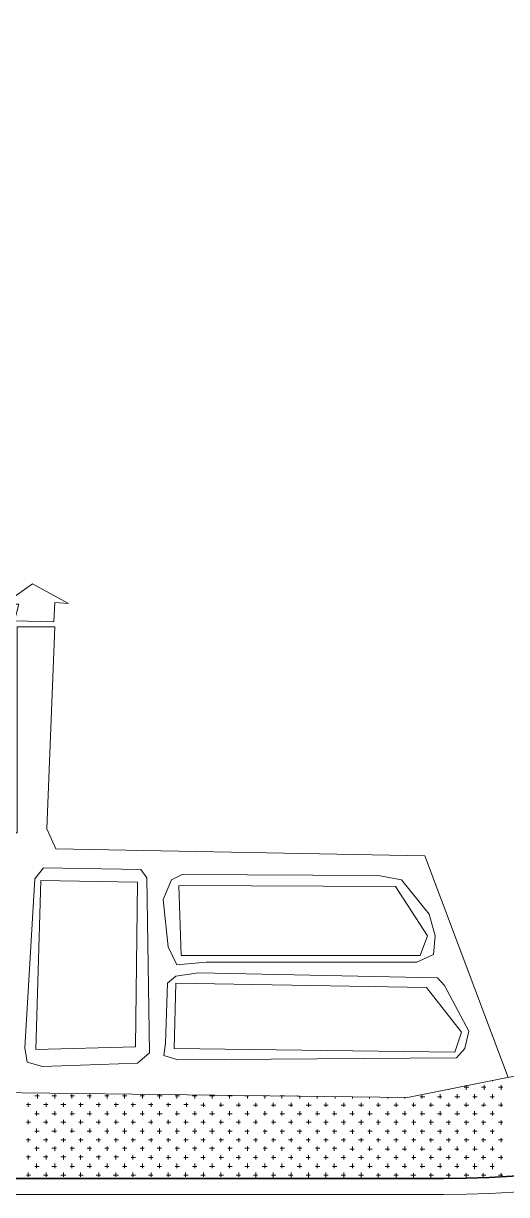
# Model space of a CAD drawing. Header units: millimetres. Extents: x -1787 to 4633, y 81 to 2259.
# Drawn here: x 2893.4 to 3068.2, y 1421.8 to 1845.5 of the extents above; entities that cross this region are included whole.
import ezdxf

# ---------------------------------------------------------------- set-up
doc = ezdxf.new("R2010")
doc.units = ezdxf.units.MM
doc.header["$MEASUREMENT"] = 0
doc.layers.get('0').update_dxf_attribs({"linetype": 'CONTINUOUS'})

msp = doc.modelspace()

# ---------------------------------------------------------------- linework, layer by layer
at = {"color": 5, "linetype": 'Continuous', "lineweight": 20, "true_color": 0x000005}
for points in [[(3645.69714, 1845.46948), (3342.1445, 1602.60304), (3105.48046, 1471.50138), (3032.38946, 1456.9075), (2783.32062, 1459.94789), (2651.24604, 1466.51514)], [(2650.39473, 1421.76058), (3045.40233, 1421.76058), (3045.40233, 1421.76058)]]:
    msp.add_lwpolyline(points, dxfattribs=at)
at = {"color": 4, "linetype": 'Continuous', "lineweight": 15, "true_color": 0x000004}
msp.add_lwpolyline([(3068.75254, 1464.08283), (3038.59186, 1544.34915), (2905.05788, 1546.90308), (2901.89587, 1554.0784), (2904.69303, 1627.1694), (2891.07208, 1627.1694), (2891.07208, 1552.74063), (2882.92383, 1547.75439), (2801.31974, 1549.09216), (2797.30642, 1552.4974), (2797.67127, 1627.1694), (2721.05342, 1627.1694), (2716.06717, 1629.96656), (2706.33792, 1628.38556), (2723.85058, 1564.90219), (2723.85058, 1557.11879), (2716.67525, 1553.34871), (2492.17278, 1571.10459), (2259.64367, 1608.80544), (2040.12744, 1677.03181)], dxfattribs=at)
msp.add_lwpolyline([(2890.09916, 1629.35848), (2904.4498, 1628.99364), (2904.69303, 1635.92573), (2909.67928, 1635.56088), (2896.6664, 1642.7362), (2886.32907, 1635.31765), (2891.68016, 1635.31765)], close=True, dxfattribs=at)
at = {"color": 2, "linetype": 'Continuous', "lineweight": 20, "true_color": 0x000002}
for points in [[(2897.51771, 1535.95767), (2900.67972, 1539.97099), (2935.82664, 1539.36291), (2938.01572, 1536.32252), (2938.98865, 1473.08238), (2934.61048, 1469.3123), (2900.31487, 1468.09614), (2894.72055, 1469.67715), (2893.86924, 1474.90662)], [(2945.79912, 1511.39131), (2948.96113, 1504.82407), (2959.54169, 1505.79699), (3035.7947, 1505.79699), (3041.75386, 1508.59415), (3042.36194, 1515.40463), (3040.17286, 1523.18803), (3030.20038, 1535.59282), (3021.8089, 1537.17383), (2950.78536, 1537.53867), (2947.01528, 1535.59282), (2943.97489, 1528.53912)], [(2945.55589, 1498.25682), (2948.59628, 1500.81075), (2956.74453, 1502.02691), (3043.21325, 1500.20267), (3045.76718, 1497.40551), (3054.52351, 1480.86578), (3053.18573, 1474.66339), (3050.14534, 1471.25815), (2949.20436, 1470.52846), (2944.21812, 1472.10946), (2944.8262, 1476.48762)]]:
    msp.add_lwpolyline(points, close=True, dxfattribs=at)
at = {"color": 7, "linetype": 'Continuous', "lineweight": 15, "true_color": 0x000007}
for points in [[(2899.70679, 1535.34959), (2934.61048, 1534.74151), (2934.0024, 1475.27147), (2897.88256, 1474.29854)], [(2949.56921, 1533.52536), (2950.42052, 1508.2293), (3037.01085, 1508.2293), (3039.56478, 1515.40463), (3028.0113, 1533.16051)], [(2948.59628, 1498.25682), (3039.19993, 1496.67582), (3051.96958, 1480.50094), (3049.53726, 1473.32562), (2947.9882, 1474.66339)]]:
    msp.add_lwpolyline(points, close=True, dxfattribs=at)
at = {"color": 1, "linetype": 'Continuous', "lineweight": 35, "true_color": 0x000001}
msp.add_lwpolyline([(3045.40233, 1427.59813), (2650.02988, 1427.59813), (2640.42225, 1437.32739), (2640.42225, 1450.94834), (2656.59713, 1466.51514)], dxfattribs=at)
at = {"color": 3, "linetype": 'Continuous', "lineweight": 15, "true_color": 0x000003}
for points in [[(3063.15822, 1462.74505), (3063.15822, 1463.1099), (3063.15822, 1463.1099)], [(2898.49064, 1456.54266), (2898.49064, 1458.12366), (2898.49064, 1458.12366)], [(2904.69303, 1456.54266), (2904.69303, 1458.12366), (2904.69303, 1458.12366)], [(2910.89543, 1456.54266), (2910.89543, 1458.12366), (2910.89543, 1458.12366)], [(2917.46268, 1456.54266), (2917.46268, 1458.12366), (2917.46268, 1458.12366)], [(2923.66507, 1456.54266), (2923.66507, 1458.12366), (2923.66507, 1458.12366)], [(2929.98909, 1456.54266), (2929.98909, 1458.12366), (2929.98909, 1458.12366)], [(2936.43472, 1456.54266), (2936.43472, 1458.12366), (2936.43472, 1458.12366)], [(2942.63711, 1456.54266), (2942.63711, 1458.12366), (2942.63711, 1458.12366)], [(2948.96113, 1456.54266), (2948.96113, 1457.75881), (2948.96113, 1457.75881)], [(2955.40676, 1456.54266), (2955.40676, 1457.75881), (2955.40676, 1457.75881)], [(2961.73077, 1456.54266), (2961.73077, 1457.75881), (2961.73077, 1457.75881)], [(2967.93317, 1456.54266), (2967.93317, 1457.75881), (2967.93317, 1457.75881)], [(3037.61893, 1456.54266), (3037.61893, 1457.75881), (3037.61893, 1457.75881)], [(3044.18618, 1456.54266), (3044.18618, 1458.12366), (3044.18618, 1458.12366)], [(3047.34818, 1459.70466), (3047.34818, 1459.94789), (3047.34818, 1459.94789)], [(3050.38857, 1456.54266), (3050.38857, 1458.12366), (3050.38857, 1458.12366)], [(3052.9425, 1460.67759), (3054.52351, 1460.67759), (3054.52351, 1460.67759)], [(3053.55058, 1459.70466), (3053.55058, 1461.28567), (3053.55058, 1461.28567)], [(3056.59097, 1456.54266), (3056.59097, 1458.12366), (3056.59097, 1458.12366)], [(3059.1449, 1460.67759), (3060.7259, 1460.67759), (3060.7259, 1460.67759)], [(3060.11782, 1459.70466), (3060.11782, 1461.28567), (3060.11782, 1461.28567)], [(3063.15822, 1456.54266), (3063.15822, 1458.12366), (3063.15822, 1458.12366)], [(3065.3473, 1460.67759), (3066.9283, 1460.67759), (3066.9283, 1460.67759)], [(3066.32022, 1459.70466), (3066.32022, 1461.28567), (3066.32022, 1461.28567)], [(2894.47732, 1454.35357), (2895.93671, 1454.35357), (2895.93671, 1454.35357)], [(2895.0854, 1453.50227), (2895.0854, 1454.96165), (2895.0854, 1454.96165)], [(2897.51771, 1457.51558), (2899.09872, 1457.51558), (2899.09872, 1457.51558)], [(2900.67972, 1454.35357), (2902.26072, 1454.35357), (2902.26072, 1454.35357)], [(2901.65264, 1453.50227), (2901.65264, 1454.96165), (2901.65264, 1454.96165)], [(2903.72011, 1457.51558), (2905.30111, 1457.51558), (2905.30111, 1457.51558)], [(2906.88212, 1454.35357), (2908.70635, 1454.35357), (2908.70635, 1454.35357)], [(2907.85504, 1453.50227), (2907.85504, 1454.96165), (2907.85504, 1454.96165)], [(2910.28735, 1457.51558), (2911.86836, 1457.51558), (2911.86836, 1457.51558)], [(2913.44936, 1454.35357), (2915.03036, 1454.35357), (2915.03036, 1454.35357)], [(2914.05744, 1453.50227), (2914.05744, 1454.96165), (2914.05744, 1454.96165)], [(2916.48975, 1457.51558), (2918.07076, 1457.51558), (2918.07076, 1457.51558)], [(2919.65176, 1454.35357), (2921.23276, 1454.35357), (2921.23276, 1454.35357)], [(2920.62468, 1453.50227), (2920.62468, 1454.96165), (2920.62468, 1454.96165)], [(2922.81377, 1457.51558), (2924.27315, 1457.51558), (2924.27315, 1457.51558)], [(2926.219, 1454.35357), (2927.80001, 1454.35357), (2927.80001, 1454.35357)], [(2926.82708, 1453.50227), (2926.82708, 1454.96165), (2926.82708, 1454.96165)], [(2929.25939, 1457.51558), (2930.8404, 1457.51558), (2930.8404, 1457.51558)], [(2932.4214, 1454.35357), (2934.0024, 1454.35357), (2934.0024, 1454.35357)], [(2933.02948, 1453.50227), (2933.02948, 1454.96165), (2933.02948, 1454.96165)], [(2935.58341, 1457.51558), (2937.0428, 1457.51558), (2937.0428, 1457.51558)], [(2938.6238, 1454.35357), (2940.2048, 1454.35357), (2940.2048, 1454.35357)], [(2939.59672, 1453.50227), (2939.59672, 1454.96165), (2939.59672, 1454.96165)], [(2941.78581, 1457.51558), (2943.61004, 1457.51558), (2943.61004, 1457.51558)], [(2945.19104, 1454.35357), (2946.77205, 1454.35357), (2946.77205, 1454.35357)], [(2945.79912, 1453.50227), (2945.79912, 1454.96165), (2945.79912, 1454.96165)], [(2948.35305, 1457.51558), (2949.81244, 1457.51558), (2949.81244, 1457.51558)], [(2951.39344, 1454.35357), (2952.97444, 1454.35357), (2952.97444, 1454.35357)], [(2952.36637, 1453.50227), (2952.36637, 1454.96165), (2952.36637, 1454.96165)], [(2954.55545, 1457.51558), (2956.13645, 1457.51558), (2956.13645, 1457.51558)], [(2957.59584, 1454.11034), (2959.17684, 1454.11034), (2959.17684, 1454.11034)], [(2958.56876, 1453.50227), (2958.56876, 1454.96165), (2958.56876, 1454.96165)], [(2960.75785, 1457.51558), (2962.58208, 1457.51558), (2962.58208, 1457.51558)], [(2964.16308, 1454.11034), (2965.74409, 1454.11034), (2965.74409, 1454.11034)], [(2964.77116, 1453.50227), (2964.77116, 1454.96165), (2964.77116, 1454.96165)], [(2967.32509, 1457.51558), (2968.90609, 1457.51558), (2968.90609, 1457.51558)], [(2970.36548, 1454.11034), (2971.94648, 1454.11034), (2971.94648, 1454.11034)], [(2971.33841, 1453.50227), (2971.33841, 1454.96165), (2971.33841, 1454.96165)], [(2973.52749, 1457.51558), (2975.10849, 1457.51558), (2975.10849, 1457.51558)], [(2974.50041, 1456.54266), (2974.50041, 1457.51558), (2974.50041, 1457.51558)], [(2976.68949, 1454.11034), (2978.14888, 1454.11034), (2978.14888, 1454.11034)], [(2977.5408, 1453.50227), (2977.5408, 1454.96165), (2977.5408, 1454.96165)], [(2980.09473, 1457.51558), (2981.55412, 1457.51558), (2981.55412, 1457.51558)], [(2980.70281, 1456.54266), (2980.70281, 1457.51558), (2980.70281, 1457.51558)], [(2983.13512, 1454.11034), (2984.71613, 1454.11034), (2984.71613, 1454.11034)], [(2983.7432, 1453.50227), (2983.7432, 1454.96165), (2983.7432, 1454.96165)], [(2986.29713, 1457.51558), (2987.87813, 1457.51558), (2987.87813, 1457.51558)], [(2986.90521, 1456.54266), (2986.90521, 1457.51558), (2986.90521, 1457.51558)], [(2989.33752, 1454.11034), (2990.91852, 1454.11034), (2990.91852, 1454.11034)], [(2990.31045, 1453.50227), (2990.31045, 1454.96165), (2990.31045, 1454.96165)], [(2992.49953, 1457.51558), (2992.86437, 1457.51558), (2992.86437, 1457.51558)], [(2993.47245, 1456.54266), (2993.47245, 1457.51558), (2993.47245, 1457.51558)], [(2995.66153, 1454.11034), (2997.48577, 1454.11034), (2997.48577, 1454.11034)], [(2996.51284, 1453.50227), (2996.51284, 1454.96165), (2996.51284, 1454.96165)], [(2999.67485, 1456.54266), (2999.67485, 1457.15073), (2999.67485, 1457.15073)], [(3002.10716, 1454.11034), (3003.68817, 1454.11034), (3003.68817, 1454.11034)], [(3002.83686, 1453.50227), (3002.83686, 1454.96165), (3002.83686, 1454.96165)], [(3006.2421, 1456.54266), (3006.2421, 1457.15073), (3006.2421, 1457.15073)], [(3008.43118, 1454.11034), (3009.89056, 1454.11034), (3009.89056, 1454.11034)], [(3009.28249, 1453.50227), (3009.28249, 1454.96165), (3009.28249, 1454.96165)], [(3012.44449, 1456.54266), (3012.44449, 1457.15073), (3012.44449, 1457.15073)], [(3014.63357, 1454.11034), (3016.45781, 1454.11034), (3016.45781, 1454.11034)], [(3015.6065, 1453.50227), (3015.6065, 1454.96165), (3015.6065, 1454.96165)], [(3018.64689, 1456.54266), (3018.64689, 1457.15073), (3018.64689, 1457.15073)], [(3021.20082, 1454.11034), (3022.66021, 1454.11034), (3022.66021, 1454.11034)], [(3021.8089, 1453.50227), (3021.8089, 1454.96165), (3021.8089, 1454.96165)], [(3025.21414, 1456.54266), (3025.21414, 1456.9075), (3025.21414, 1456.9075)], [(3027.40322, 1454.11034), (3028.98422, 1454.11034), (3028.98422, 1454.11034)], [(3028.25453, 1453.50227), (3028.25453, 1454.96165), (3028.25453, 1454.96165)], [(3031.41653, 1456.54266), (3031.41653, 1456.9075), (3031.41653, 1456.9075)], [(3033.97046, 1454.11034), (3035.42985, 1454.11034), (3035.42985, 1454.11034)], [(3034.57854, 1453.50227), (3034.57854, 1454.96165), (3034.57854, 1454.96165)], [(3037.01085, 1457.15073), (3038.59186, 1457.15073), (3038.59186, 1457.15073)], [(3040.17286, 1454.11034), (3041.75386, 1454.11034), (3041.75386, 1454.11034)], [(3040.78094, 1453.50227), (3040.78094, 1454.96165), (3040.78094, 1454.96165)], [(3043.21325, 1457.15073), (3044.79425, 1457.15073), (3044.79425, 1457.15073)], [(3046.37526, 1454.11034), (3047.95626, 1454.11034), (3047.95626, 1454.11034)], [(3047.34818, 1453.50227), (3047.34818, 1454.96165), (3047.34818, 1454.96165)], [(3049.53726, 1457.15073), (3051.3615, 1457.15073), (3051.3615, 1457.15073)], [(3052.9425, 1454.11034), (3054.52351, 1454.11034), (3054.52351, 1454.11034)], [(3053.55058, 1453.50227), (3053.55058, 1454.96165), (3053.55058, 1454.96165)], [(3055.98289, 1457.15073), (3057.5639, 1457.15073), (3057.5639, 1457.15073)], [(3059.1449, 1454.11034), (3060.7259, 1454.11034), (3060.7259, 1454.11034)], [(3059.75298, 1453.50227), (3060.11782, 1454.96165), (3060.11782, 1454.96165)], [(3062.30691, 1457.15073), (3063.76629, 1457.15073), (3063.76629, 1457.15073)], [(3065.3473, 1454.11034), (3066.9283, 1454.11034), (3066.9283, 1454.11034)], [(3066.32022, 1453.50227), (3066.32022, 1454.96165), (3066.32022, 1454.96165)], [(2897.51771, 1450.94834), (2899.09872, 1450.94834), (2899.09872, 1450.94834)], [(2898.12579, 1450.34026), (2898.12579, 1451.92126), (2898.12579, 1451.92126)], [(2903.72011, 1450.94834), (2905.30111, 1450.94834), (2905.30111, 1450.94834)], [(2904.69303, 1450.34026), (2904.69303, 1451.92126), (2904.69303, 1451.92126)], [(2910.28735, 1450.94834), (2911.86836, 1450.94834), (2911.86836, 1450.94834)], [(2910.89543, 1450.34026), (2910.89543, 1451.92126), (2910.89543, 1451.92126)], [(2916.48975, 1450.94834), (2918.07076, 1450.94834), (2918.07076, 1450.94834)], [(2917.46268, 1450.34026), (2917.46268, 1451.92126), (2917.46268, 1451.92126)], [(2922.81377, 1450.94834), (2924.27315, 1450.94834), (2924.27315, 1450.94834)], [(2923.66507, 1450.34026), (2923.66507, 1451.92126), (2923.66507, 1451.92126)], [(2929.25939, 1450.94834), (2930.8404, 1450.94834), (2930.8404, 1450.94834)], [(2929.98909, 1450.34026), (2929.98909, 1451.92126), (2929.98909, 1451.92126)], [(2935.58341, 1450.94834), (2937.0428, 1450.94834), (2937.0428, 1450.94834)], [(2936.43472, 1450.34026), (2936.43472, 1451.92126), (2936.43472, 1451.92126)], [(2941.78581, 1450.94834), (2943.61004, 1450.94834), (2943.61004, 1450.94834)], [(2942.63711, 1450.34026), (2942.63711, 1451.92126), (2942.63711, 1451.92126)], [(2948.35305, 1450.94834), (2949.81244, 1450.94834), (2949.81244, 1450.94834)], [(2948.96113, 1450.34026), (2948.96113, 1451.92126), (2948.96113, 1451.92126)], [(2954.55545, 1450.94834), (2956.13645, 1450.94834), (2956.13645, 1450.94834)], [(2955.40676, 1450.34026), (2955.40676, 1451.92126), (2955.40676, 1451.92126)], [(2960.75785, 1450.94834), (2962.58208, 1450.94834), (2962.58208, 1450.94834)], [(2961.73077, 1450.34026), (2961.73077, 1451.92126), (2961.73077, 1451.92126)], [(2967.32509, 1450.94834), (2968.90609, 1450.94834), (2968.90609, 1450.94834)], [(2967.93317, 1450.34026), (2967.93317, 1451.92126), (2967.93317, 1451.92126)], [(2973.52749, 1450.94834), (2975.10849, 1450.94834), (2975.10849, 1450.94834)], [(2974.50041, 1450.34026), (2974.50041, 1451.92126), (2974.50041, 1451.92126)], [(2980.09473, 1450.94834), (2981.55412, 1450.94834), (2981.55412, 1450.94834)], [(2980.70281, 1450.34026), (2980.70281, 1451.92126), (2980.70281, 1451.92126)], [(2986.29713, 1450.94834), (2987.87813, 1450.94834), (2987.87813, 1450.94834)], [(2986.90521, 1450.34026), (2986.90521, 1451.92126), (2986.90521, 1451.92126)], [(2992.49953, 1450.94834), (2994.08053, 1450.94834), (2994.08053, 1450.94834)], [(2993.47245, 1450.34026), (2993.47245, 1451.92126), (2993.47245, 1451.92126)], [(2999.06677, 1450.94834), (3000.64778, 1450.94834), (3000.64778, 1450.94834)], [(2999.67485, 1450.34026), (2999.67485, 1451.92126), (2999.67485, 1451.92126)], [(3005.26917, 1450.94834), (3006.85017, 1450.94834), (3006.85017, 1450.94834)], [(3005.87725, 1450.34026), (3005.87725, 1451.92126), (3005.87725, 1451.92126)], [(3011.47157, 1450.94834), (3013.05257, 1450.94834), (3013.05257, 1450.94834)], [(3012.44449, 1450.34026), (3012.44449, 1451.92126), (3012.44449, 1451.92126)], [(3018.03881, 1450.94834), (3019.61982, 1450.94834), (3019.61982, 1450.94834)], [(3018.64689, 1450.34026), (3018.64689, 1451.92126), (3018.64689, 1451.92126)], [(3024.24121, 1450.94834), (3025.82221, 1450.94834), (3025.82221, 1450.94834)], [(3025.21414, 1450.34026), (3025.21414, 1451.92126), (3025.21414, 1451.92126)], [(3030.44361, 1450.94834), (3032.02461, 1450.94834), (3032.02461, 1450.94834)], [(3031.41653, 1450.34026), (3031.41653, 1451.92126), (3031.41653, 1451.92126)], [(3037.01085, 1450.94834), (3038.59186, 1450.94834), (3038.59186, 1450.94834)], [(3037.61893, 1450.34026), (3037.61893, 1451.92126), (3037.61893, 1451.92126)], [(3043.21325, 1450.94834), (3044.79425, 1450.94834), (3044.79425, 1450.94834)], [(3044.18618, 1450.34026), (3044.18618, 1451.92126), (3044.18618, 1451.92126)], [(3049.53726, 1450.94834), (3051.3615, 1450.94834), (3051.3615, 1450.94834)], [(3050.38857, 1450.34026), (3050.38857, 1451.92126), (3050.38857, 1451.92126)], [(3055.98289, 1450.94834), (3057.5639, 1450.94834), (3057.5639, 1450.94834)], [(3056.59097, 1450.34026), (3056.59097, 1451.92126), (3056.59097, 1451.92126)], [(3062.30691, 1450.94834), (3063.76629, 1450.94834), (3063.76629, 1450.94834)], [(3063.15822, 1450.34026), (3063.15822, 1451.92126), (3063.15822, 1451.92126)], [(2894.47732, 1447.90795), (2895.93671, 1447.90795), (2895.93671, 1447.90795)], [(2895.0854, 1447.17825), (2895.0854, 1448.75926), (2895.0854, 1448.75926)], [(2898.12579, 1444.13786), (2898.12579, 1445.71886), (2898.12579, 1445.71886)], [(2900.67972, 1447.90795), (2902.26072, 1447.90795), (2902.26072, 1447.90795)], [(2901.65264, 1447.17825), (2901.65264, 1448.75926), (2901.65264, 1448.75926)], [(2904.69303, 1444.13786), (2904.69303, 1445.71886), (2904.69303, 1445.71886)], [(2906.88212, 1447.90795), (2908.70635, 1447.90795), (2908.70635, 1447.90795)], [(2907.85504, 1447.17825), (2907.85504, 1448.75926), (2907.85504, 1448.75926)], [(2910.89543, 1444.13786), (2910.89543, 1445.71886), (2910.89543, 1445.71886)], [(2913.44936, 1447.90795), (2915.03036, 1447.90795), (2915.03036, 1447.90795)], [(2914.05744, 1447.17825), (2914.05744, 1448.75926), (2914.05744, 1448.75926)], [(2917.46268, 1444.13786), (2917.46268, 1445.71886), (2917.46268, 1445.71886)], [(2919.65176, 1447.90795), (2921.23276, 1447.90795), (2921.23276, 1447.90795)], [(2920.62468, 1447.17825), (2920.62468, 1448.75926), (2920.62468, 1448.75926)], [(2923.66507, 1443.77301), (2923.66507, 1445.71886), (2923.66507, 1445.71886)], [(2926.219, 1447.90795), (2927.80001, 1447.90795), (2927.80001, 1447.90795)], [(2926.82708, 1447.17825), (2926.82708, 1448.75926), (2926.82708, 1448.75926)], [(2929.98909, 1443.77301), (2929.98909, 1445.71886), (2929.98909, 1445.71886)], [(2932.4214, 1447.90795), (2934.0024, 1447.90795), (2934.0024, 1447.90795)], [(2933.02948, 1447.17825), (2933.02948, 1448.75926), (2933.02948, 1448.75926)], [(2936.43472, 1443.77301), (2936.43472, 1445.71886), (2936.43472, 1445.71886)], [(2938.6238, 1447.90795), (2940.2048, 1447.90795), (2940.2048, 1447.90795)], [(2939.59672, 1447.17825), (2939.59672, 1448.75926), (2939.59672, 1448.75926)], [(2942.63711, 1443.77301), (2942.63711, 1445.71886), (2942.63711, 1445.71886)], [(2945.19104, 1447.90795), (2946.77205, 1447.90795), (2946.77205, 1447.90795)], [(2945.79912, 1447.17825), (2945.79912, 1448.75926), (2945.79912, 1448.75926)], [(2948.96113, 1443.77301), (2948.96113, 1445.71886), (2948.96113, 1445.71886)], [(2951.39344, 1447.90795), (2952.97444, 1447.90795), (2952.97444, 1447.90795)], [(2952.00152, 1447.17825), (2952.00152, 1448.75926), (2952.00152, 1448.75926)], [(2955.40676, 1443.77301), (2955.40676, 1445.71886), (2955.40676, 1445.71886)], [(2957.59584, 1447.90795), (2959.17684, 1447.90795), (2959.17684, 1447.90795)], [(2958.56876, 1447.17825), (2958.56876, 1448.75926), (2958.56876, 1448.75926)], [(2961.73077, 1443.77301), (2961.73077, 1445.71886), (2961.73077, 1445.71886)], [(2964.16308, 1447.90795), (2965.74409, 1447.90795), (2965.74409, 1447.90795)], [(2964.77116, 1447.17825), (2964.77116, 1448.75926), (2964.77116, 1448.75926)], [(2967.93317, 1443.77301), (2967.93317, 1445.35402), (2967.93317, 1445.35402)], [(2970.36548, 1447.90795), (2971.94648, 1447.90795), (2971.94648, 1447.90795)], [(2971.33841, 1447.17825), (2971.33841, 1448.75926), (2971.33841, 1448.75926)], [(2974.50041, 1443.77301), (2974.50041, 1445.35402), (2974.50041, 1445.35402)], [(2976.68949, 1447.90795), (2978.14888, 1447.90795), (2978.14888, 1447.90795)], [(2977.5408, 1447.17825), (2977.5408, 1448.75926), (2977.5408, 1448.75926)], [(2980.70281, 1443.77301), (2980.70281, 1445.35402), (2980.70281, 1445.35402)], [(2983.13512, 1447.90795), (2984.71613, 1447.90795), (2984.71613, 1447.90795)], [(2983.7432, 1447.17825), (2983.7432, 1448.75926), (2983.7432, 1448.75926)], [(2986.90521, 1443.77301), (2986.90521, 1445.35402), (2986.90521, 1445.35402)], [(2989.33752, 1447.90795), (2990.91852, 1447.90795), (2990.91852, 1447.90795)], [(2990.31045, 1447.17825), (2990.31045, 1448.75926), (2990.31045, 1448.75926)], [(2993.47245, 1443.77301), (2993.47245, 1445.35402), (2993.47245, 1445.35402)], [(2995.66153, 1447.90795), (2997.48577, 1447.90795), (2997.48577, 1447.90795)], [(2996.51284, 1447.17825), (2996.51284, 1448.75926), (2996.51284, 1448.75926)], [(2999.67485, 1443.77301), (2999.67485, 1445.35402), (2999.67485, 1445.35402)], [(3002.10716, 1447.90795), (3003.68817, 1447.90795), (3003.68817, 1447.90795)], [(3002.83686, 1446.93502), (3002.83686, 1448.75926), (3002.83686, 1448.75926)], [(3005.87725, 1443.77301), (3005.87725, 1445.35402), (3005.87725, 1445.35402)], [(3008.43118, 1447.90795), (3009.89056, 1447.90795), (3009.89056, 1447.90795)], [(3009.28249, 1446.93502), (3009.28249, 1448.75926), (3009.28249, 1448.75926)], [(3012.44449, 1443.77301), (3012.44449, 1445.35402), (3012.44449, 1445.35402)], [(3014.63357, 1447.90795), (3016.45781, 1447.90795), (3016.45781, 1447.90795)], [(3015.6065, 1446.93502), (3015.6065, 1448.75926), (3015.6065, 1448.75926)], [(3018.64689, 1443.77301), (3018.64689, 1445.35402), (3018.64689, 1445.35402)], [(3021.20082, 1447.90795), (3022.66021, 1447.90795), (3022.66021, 1447.90795)], [(3021.8089, 1446.93502), (3021.8089, 1448.75926), (3021.8089, 1448.75926)], [(3025.21414, 1443.77301), (3025.21414, 1445.35402), (3025.21414, 1445.35402)], [(3027.40322, 1447.90795), (3028.98422, 1447.90795), (3028.98422, 1447.90795)], [(3028.25453, 1446.93502), (3028.25453, 1448.75926), (3028.25453, 1448.75926)], [(3031.41653, 1443.77301), (3031.41653, 1445.35402), (3031.41653, 1445.35402)], [(3033.97046, 1447.90795), (3035.42985, 1447.90795), (3035.42985, 1447.90795)], [(3034.57854, 1446.93502), (3034.57854, 1448.75926), (3034.57854, 1448.75926)], [(3037.61893, 1443.77301), (3037.61893, 1445.35402), (3037.61893, 1445.35402)], [(3040.17286, 1447.90795), (3041.75386, 1447.90795), (3041.75386, 1447.90795)], [(3040.78094, 1446.93502), (3040.78094, 1448.75926), (3040.78094, 1448.75926)], [(3044.18618, 1443.77301), (3044.18618, 1445.35402), (3044.18618, 1445.35402)], [(3046.37526, 1447.90795), (3047.95626, 1447.90795), (3047.95626, 1447.90795)], [(3047.34818, 1446.93502), (3047.34818, 1448.51602), (3047.34818, 1448.51602)], [(3050.38857, 1443.77301), (3050.38857, 1445.35402), (3050.38857, 1445.35402)], [(3052.9425, 1447.90795), (3054.52351, 1447.90795), (3054.52351, 1447.90795)], [(3053.55058, 1446.93502), (3053.55058, 1448.51602), (3053.55058, 1448.51602)], [(3056.59097, 1443.77301), (3056.59097, 1445.35402), (3056.59097, 1445.35402)], [(3059.1449, 1447.90795), (3060.7259, 1447.90795), (3060.7259, 1447.90795)], [(3059.75298, 1446.93502), (3059.75298, 1448.51602), (3059.75298, 1448.51602)], [(3063.15822, 1443.77301), (3063.15822, 1445.35402), (3063.15822, 1445.35402)], [(3065.3473, 1447.90795), (3066.9283, 1447.90795), (3066.9283, 1447.90795)], [(3066.32022, 1446.93502), (3066.32022, 1448.51602), (3066.32022, 1448.51602)], [(2894.47732, 1441.58393), (2895.93671, 1441.58393), (2895.93671, 1441.58393)], [(2895.0854, 1440.73262), (2895.0854, 1442.19201), (2895.0854, 1442.19201)], [(2897.51771, 1444.74594), (2899.09872, 1444.74594), (2899.09872, 1444.74594)], [(2900.67972, 1441.58393), (2902.26072, 1441.58393), (2902.26072, 1441.58393)], [(2901.65264, 1440.73262), (2901.65264, 1442.19201), (2901.65264, 1442.19201)], [(2903.72011, 1444.74594), (2905.30111, 1444.74594), (2905.30111, 1444.74594)], [(2906.88212, 1441.58393), (2908.70635, 1441.58393), (2908.70635, 1441.58393)], [(2907.85504, 1440.73262), (2907.85504, 1442.19201), (2907.85504, 1442.19201)], [(2910.28735, 1444.74594), (2911.86836, 1444.74594), (2911.86836, 1444.74594)], [(2913.44936, 1441.58393), (2915.03036, 1441.58393), (2915.03036, 1441.58393)], [(2914.05744, 1440.73262), (2914.05744, 1442.19201), (2914.05744, 1442.19201)], [(2916.48975, 1444.74594), (2918.07076, 1444.74594), (2918.07076, 1444.74594)], [(2919.65176, 1441.58393), (2921.23276, 1441.58393), (2921.23276, 1441.58393)], [(2920.62468, 1440.73262), (2920.62468, 1442.19201), (2920.62468, 1442.19201)], [(2922.81377, 1444.74594), (2924.27315, 1444.74594), (2924.27315, 1444.74594)], [(2926.219, 1441.58393), (2927.80001, 1441.58393), (2927.80001, 1441.58393)], [(2926.82708, 1440.73262), (2926.82708, 1442.19201), (2926.82708, 1442.19201)], [(2929.25939, 1444.74594), (2930.8404, 1444.74594), (2930.8404, 1444.74594)], [(2932.4214, 1441.58393), (2934.0024, 1441.58393), (2934.0024, 1441.58393)], [(2933.02948, 1440.73262), (2933.02948, 1442.19201), (2933.02948, 1442.19201)], [(2935.58341, 1444.74594), (2937.0428, 1444.74594), (2937.0428, 1444.74594)], [(2938.6238, 1441.58393), (2940.2048, 1441.58393), (2940.2048, 1441.58393)], [(2939.59672, 1440.73262), (2939.59672, 1442.19201), (2939.59672, 1442.19201)], [(2941.78581, 1444.74594), (2943.36681, 1444.74594), (2943.36681, 1444.74594)], [(2945.19104, 1441.58393), (2946.77205, 1441.58393), (2946.77205, 1441.58393)], [(2945.79912, 1440.73262), (2945.79912, 1442.19201), (2945.79912, 1442.19201)], [(2948.35305, 1444.74594), (2949.81244, 1444.74594), (2949.81244, 1444.74594)], [(2951.39344, 1441.58393), (2952.97444, 1441.58393), (2952.97444, 1441.58393)], [(2952.00152, 1440.73262), (2952.00152, 1442.19201), (2952.00152, 1442.19201)], [(2954.55545, 1444.74594), (2956.13645, 1444.74594), (2956.13645, 1444.74594)], [(2957.59584, 1441.58393), (2959.17684, 1441.58393), (2959.17684, 1441.58393)], [(2958.56876, 1440.73262), (2958.56876, 1442.19201), (2958.56876, 1442.19201)], [(2960.75785, 1444.74594), (2962.58208, 1444.74594), (2962.58208, 1444.74594)], [(2964.16308, 1441.58393), (2965.74409, 1441.58393), (2965.74409, 1441.58393)], [(2964.77116, 1440.73262), (2964.77116, 1442.19201), (2964.77116, 1442.19201)], [(2967.32509, 1444.74594), (2968.90609, 1444.74594), (2968.90609, 1444.74594)], [(2970.36548, 1441.58393), (2971.94648, 1441.58393), (2971.94648, 1441.58393)], [(2971.33841, 1440.73262), (2971.33841, 1442.19201), (2971.33841, 1442.19201)], [(2973.52749, 1444.74594), (2975.10849, 1444.74594), (2975.10849, 1444.74594)], [(2976.68949, 1441.58393), (2978.14888, 1441.58393), (2978.14888, 1441.58393)], [(2977.5408, 1440.73262), (2977.5408, 1442.19201), (2977.5408, 1442.19201)], [(2980.09473, 1444.74594), (2981.55412, 1444.74594), (2981.55412, 1444.74594)], [(2983.13512, 1441.58393), (2984.71613, 1441.58393), (2984.71613, 1441.58393)], [(2983.7432, 1440.73262), (2983.7432, 1442.19201), (2983.7432, 1442.19201)], [(2986.29713, 1444.74594), (2987.87813, 1444.74594), (2987.87813, 1444.74594)], [(2989.33752, 1441.58393), (2990.91852, 1441.58393), (2990.91852, 1441.58393)], [(2990.31045, 1440.73262), (2990.31045, 1442.19201), (2990.31045, 1442.19201)], [(2992.49953, 1444.74594), (2994.08053, 1444.74594), (2994.08053, 1444.74594)], [(2995.66153, 1441.58393), (2997.12092, 1441.58393), (2997.12092, 1441.58393)], [(2996.51284, 1440.73262), (2996.51284, 1442.19201), (2996.51284, 1442.19201)], [(2999.06677, 1444.74594), (3000.64778, 1444.74594), (3000.64778, 1444.74594)], [(3002.10716, 1441.58393), (3003.68817, 1441.58393), (3003.68817, 1441.58393)], [(3002.83686, 1440.73262), (3002.83686, 1442.19201), (3002.83686, 1442.19201)], [(3005.26917, 1444.74594), (3006.85017, 1444.74594), (3006.85017, 1444.74594)], [(3008.43118, 1441.58393), (3009.89056, 1441.58393), (3009.89056, 1441.58393)], [(3009.28249, 1440.73262), (3009.28249, 1442.19201), (3009.28249, 1442.19201)], [(3011.47157, 1444.74594), (3013.05257, 1444.74594), (3013.05257, 1444.74594)], [(3014.63357, 1441.58393), (3016.45781, 1441.58393), (3016.45781, 1441.58393)], [(3015.6065, 1440.73262), (3015.6065, 1442.19201), (3015.6065, 1442.19201)], [(3018.03881, 1444.74594), (3019.61982, 1444.74594), (3019.61982, 1444.74594)], [(3021.20082, 1441.58393), (3022.66021, 1441.58393), (3022.66021, 1441.58393)], [(3021.8089, 1440.73262), (3021.8089, 1442.19201), (3021.8089, 1442.19201)], [(3024.24121, 1444.74594), (3025.82221, 1444.74594), (3025.82221, 1444.74594)], [(3027.40322, 1441.58393), (3028.98422, 1441.58393), (3028.98422, 1441.58393)], [(3028.25453, 1440.73262), (3028.25453, 1442.19201), (3028.25453, 1442.19201)], [(3030.44361, 1444.74594), (3032.02461, 1444.74594), (3032.02461, 1444.74594)], [(3033.97046, 1441.58393), (3035.42985, 1441.58393), (3035.42985, 1441.58393)], [(3034.57854, 1440.73262), (3034.57854, 1442.19201), (3034.57854, 1442.19201)], [(3037.01085, 1444.74594), (3038.59186, 1444.74594), (3038.59186, 1444.74594)], [(3040.17286, 1441.58393), (3041.75386, 1441.58393), (3041.75386, 1441.58393)], [(3040.78094, 1440.73262), (3040.78094, 1442.19201), (3040.78094, 1442.19201)], [(3043.21325, 1444.74594), (3044.79425, 1444.74594), (3044.79425, 1444.74594)], [(3046.37526, 1441.58393), (3047.95626, 1441.58393), (3047.95626, 1441.58393)], [(3047.34818, 1440.73262), (3047.34818, 1442.19201), (3047.34818, 1442.19201)], [(3049.53726, 1444.74594), (3050.99665, 1444.74594), (3050.99665, 1444.74594)], [(3052.9425, 1441.58393), (3054.52351, 1441.58393), (3054.52351, 1441.58393)], [(3053.55058, 1440.73262), (3053.55058, 1442.19201), (3053.55058, 1442.19201)], [(3055.98289, 1444.74594), (3057.5639, 1444.74594), (3057.5639, 1444.74594)], [(3059.1449, 1441.58393), (3060.7259, 1441.58393), (3060.7259, 1441.58393)], [(3059.75298, 1440.73262), (3059.75298, 1442.19201), (3059.75298, 1442.19201)], [(3062.30691, 1444.74594), (3063.76629, 1444.74594), (3063.76629, 1444.74594)], [(3065.3473, 1441.58393), (3066.9283, 1441.58393), (3066.9283, 1441.58393)], [(3066.32022, 1440.73262), (3066.32022, 1442.19201), (3066.32022, 1442.19201)], [(2897.51771, 1438.54354), (2899.09872, 1438.54354), (2899.09872, 1438.54354)], [(2898.12579, 1437.57062), (2898.12579, 1439.15162), (2898.12579, 1439.15162)], [(2903.72011, 1438.54354), (2905.30111, 1438.54354), (2905.30111, 1438.54354)], [(2904.69303, 1437.57062), (2904.69303, 1439.15162), (2904.69303, 1439.15162)], [(2910.28735, 1438.54354), (2911.86836, 1438.54354), (2911.86836, 1438.54354)], [(2910.89543, 1437.57062), (2910.89543, 1439.15162), (2910.89543, 1439.15162)], [(2916.48975, 1438.54354), (2918.07076, 1438.54354), (2918.07076, 1438.54354)], [(2917.46268, 1437.57062), (2917.46268, 1439.15162), (2917.46268, 1439.15162)], [(2922.81377, 1438.54354), (2924.27315, 1438.54354), (2924.27315, 1438.54354)], [(2923.66507, 1437.57062), (2923.66507, 1439.15162), (2923.66507, 1439.15162)], [(2929.25939, 1438.54354), (2930.8404, 1438.54354), (2930.8404, 1438.54354)], [(2929.98909, 1437.57062), (2929.98909, 1439.15162), (2929.98909, 1439.15162)], [(2935.58341, 1438.54354), (2937.0428, 1438.54354), (2937.0428, 1438.54354)], [(2936.43472, 1437.57062), (2936.43472, 1439.15162), (2936.43472, 1439.15162)], [(2941.78581, 1438.54354), (2943.36681, 1438.54354), (2943.36681, 1438.54354)], [(2942.63711, 1437.57062), (2942.63711, 1439.15162), (2942.63711, 1439.15162)], [(2948.35305, 1438.54354), (2949.81244, 1438.54354), (2949.81244, 1438.54354)], [(2948.96113, 1437.57062), (2948.96113, 1439.15162), (2948.96113, 1439.15162)], [(2954.55545, 1438.54354), (2956.13645, 1438.54354), (2956.13645, 1438.54354)], [(2955.40676, 1437.57062), (2955.40676, 1439.15162), (2955.40676, 1439.15162)], [(2960.75785, 1438.54354), (2962.58208, 1438.54354), (2962.58208, 1438.54354)], [(2961.73077, 1437.57062), (2961.73077, 1439.15162), (2961.73077, 1439.15162)], [(2967.32509, 1438.54354), (2968.90609, 1438.54354), (2968.90609, 1438.54354)], [(2967.93317, 1437.57062), (2967.93317, 1439.15162), (2967.93317, 1439.15162)], [(2973.52749, 1438.54354), (2975.10849, 1438.54354), (2975.10849, 1438.54354)], [(2974.50041, 1437.57062), (2974.50041, 1439.15162), (2974.50041, 1439.15162)], [(2980.09473, 1438.54354), (2981.55412, 1438.54354), (2981.55412, 1438.54354)], [(2980.70281, 1437.57062), (2980.70281, 1439.15162), (2980.70281, 1439.15162)], [(2986.29713, 1438.54354), (2987.87813, 1438.54354), (2987.87813, 1438.54354)], [(2986.90521, 1437.57062), (2986.90521, 1439.15162), (2986.90521, 1439.15162)], [(2992.49953, 1438.54354), (2994.08053, 1438.54354), (2994.08053, 1438.54354)], [(2993.47245, 1437.57062), (2993.47245, 1439.15162), (2993.47245, 1439.15162)], [(2999.06677, 1438.54354), (3000.64778, 1438.54354), (3000.64778, 1438.54354)], [(2999.67485, 1437.57062), (2999.67485, 1439.15162), (2999.67485, 1439.15162)], [(3005.26917, 1438.54354), (3006.85017, 1438.54354), (3006.85017, 1438.54354)], [(3005.87725, 1437.57062), (3005.87725, 1439.15162), (3005.87725, 1439.15162)], [(3011.47157, 1438.17869), (3013.05257, 1438.17869), (3013.05257, 1438.17869)], [(3012.44449, 1437.57062), (3012.44449, 1439.15162), (3012.44449, 1439.15162)], [(3018.03881, 1438.17869), (3019.61982, 1438.17869), (3019.61982, 1438.17869)], [(3018.64689, 1437.57062), (3018.64689, 1439.15162), (3018.64689, 1439.15162)], [(3024.24121, 1438.17869), (3025.82221, 1438.17869), (3025.82221, 1438.17869)], [(3025.21414, 1437.57062), (3025.21414, 1439.15162), (3025.21414, 1439.15162)], [(3030.44361, 1438.17869), (3032.02461, 1438.17869), (3032.02461, 1438.17869)], [(3031.41653, 1437.57062), (3031.41653, 1439.15162), (3031.41653, 1439.15162)], [(3037.01085, 1438.17869), (3038.59186, 1438.17869), (3038.59186, 1438.17869)], [(3037.61893, 1437.57062), (3037.61893, 1439.15162), (3037.61893, 1439.15162)], [(3043.21325, 1438.17869), (3044.79425, 1438.17869), (3044.79425, 1438.17869)], [(3044.18618, 1437.57062), (3044.18618, 1439.15162), (3044.18618, 1439.15162)], [(3049.53726, 1438.17869), (3050.99665, 1438.17869), (3050.99665, 1438.17869)], [(3050.38857, 1437.57062), (3050.38857, 1439.15162), (3050.38857, 1439.15162)], [(3055.98289, 1438.17869), (3057.5639, 1438.17869), (3057.5639, 1438.17869)], [(3056.59097, 1437.57062), (3056.59097, 1439.15162), (3056.59097, 1439.15162)], [(3062.30691, 1438.17869), (3063.76629, 1438.17869), (3063.76629, 1438.17869)], [(3063.15822, 1437.57062), (3063.15822, 1439.15162), (3063.15822, 1439.15162)], [(2894.47732, 1435.38153), (2895.93671, 1435.38153), (2895.93671, 1435.38153)], [(2895.0854, 1434.40861), (2895.0854, 1435.98961), (2895.0854, 1435.98961)], [(2898.12579, 1431.36822), (2898.12579, 1432.94922), (2898.12579, 1432.94922)], [(2900.67972, 1435.38153), (2902.26072, 1435.38153), (2902.26072, 1435.38153)], [(2901.65264, 1434.40861), (2901.65264, 1435.98961), (2901.65264, 1435.98961)], [(2904.69303, 1431.36822), (2904.69303, 1432.94922), (2904.69303, 1432.94922)], [(2906.88212, 1435.38153), (2908.70635, 1435.38153), (2908.70635, 1435.38153)], [(2907.85504, 1434.40861), (2907.85504, 1435.98961), (2907.85504, 1435.98961)], [(2910.89543, 1431.36822), (2910.89543, 1432.94922), (2910.89543, 1432.94922)], [(2913.44936, 1435.38153), (2915.03036, 1435.38153), (2915.03036, 1435.38153)], [(2914.05744, 1434.40861), (2914.05744, 1435.98961), (2914.05744, 1435.98961)], [(2917.46268, 1431.36822), (2917.46268, 1432.94922), (2917.46268, 1432.94922)], [(2919.65176, 1435.38153), (2921.23276, 1435.38153), (2921.23276, 1435.38153)], [(2920.62468, 1434.40861), (2920.62468, 1435.98961), (2920.62468, 1435.98961)], [(2923.66507, 1431.36822), (2923.66507, 1432.94922), (2923.66507, 1432.94922)], [(2926.219, 1435.38153), (2927.80001, 1435.38153), (2927.80001, 1435.38153)], [(2926.82708, 1434.40861), (2926.82708, 1435.98961), (2926.82708, 1435.98961)], [(2929.98909, 1431.36822), (2929.98909, 1432.94922), (2929.98909, 1432.94922)], [(2932.4214, 1435.1383), (2934.0024, 1435.1383), (2934.0024, 1435.1383)], [(2933.02948, 1434.40861), (2933.02948, 1435.98961), (2933.02948, 1435.98961)], [(2936.43472, 1431.36822), (2936.43472, 1432.94922), (2936.43472, 1432.94922)], [(2938.6238, 1435.1383), (2940.2048, 1435.1383), (2940.2048, 1435.1383)], [(2939.59672, 1434.40861), (2939.59672, 1435.98961), (2939.59672, 1435.98961)], [(2942.63711, 1431.36822), (2942.63711, 1432.94922), (2942.63711, 1432.94922)], [(2945.19104, 1435.1383), (2946.77205, 1435.1383), (2946.77205, 1435.1383)], [(2945.79912, 1434.40861), (2945.79912, 1435.98961), (2945.79912, 1435.98961)], [(2948.96113, 1431.36822), (2948.96113, 1432.94922), (2948.96113, 1432.94922)], [(2951.39344, 1435.1383), (2952.97444, 1435.1383), (2952.97444, 1435.1383)], [(2952.00152, 1434.40861), (2952.00152, 1435.98961), (2952.00152, 1435.98961)], [(2955.40676, 1431.36822), (2955.40676, 1432.94922), (2955.40676, 1432.94922)], [(2957.59584, 1435.1383), (2959.17684, 1435.1383), (2959.17684, 1435.1383)], [(2958.56876, 1434.40861), (2958.56876, 1435.98961), (2958.56876, 1435.98961)], [(2961.73077, 1431.36822), (2961.73077, 1432.94922), (2961.73077, 1432.94922)], [(2964.16308, 1435.1383), (2965.74409, 1435.1383), (2965.74409, 1435.1383)], [(2964.77116, 1434.40861), (2964.77116, 1435.98961), (2964.77116, 1435.98961)], [(2967.93317, 1431.36822), (2967.93317, 1432.94922), (2967.93317, 1432.94922)], [(2970.36548, 1435.1383), (2971.94648, 1435.1383), (2971.94648, 1435.1383)], [(2971.33841, 1434.40861), (2971.33841, 1435.98961), (2971.33841, 1435.98961)], [(2974.50041, 1431.36822), (2974.50041, 1432.94922), (2974.50041, 1432.94922)], [(2976.68949, 1435.1383), (2978.14888, 1435.1383), (2978.14888, 1435.1383)], [(2977.5408, 1434.40861), (2977.5408, 1435.98961), (2977.5408, 1435.98961)], [(2980.70281, 1431.36822), (2980.70281, 1432.94922), (2980.70281, 1432.94922)], [(2983.13512, 1435.1383), (2984.71613, 1435.1383), (2984.71613, 1435.1383)], [(2983.7432, 1434.40861), (2983.7432, 1435.98961), (2983.7432, 1435.98961)], [(2986.90521, 1431.36822), (2986.90521, 1432.94922), (2986.90521, 1432.94922)], [(2989.33752, 1435.1383), (2990.91852, 1435.1383), (2990.91852, 1435.1383)], [(2990.31045, 1434.40861), (2990.31045, 1435.98961), (2990.31045, 1435.98961)], [(2993.47245, 1431.36822), (2993.47245, 1432.94922), (2993.47245, 1432.94922)], [(2995.66153, 1435.1383), (2997.12092, 1435.1383), (2997.12092, 1435.1383)], [(2996.51284, 1434.40861), (2996.51284, 1435.98961), (2996.51284, 1435.98961)], [(2999.67485, 1431.36822), (2999.67485, 1432.94922), (2999.67485, 1432.94922)], [(3002.10716, 1435.1383), (3003.68817, 1435.1383), (3003.68817, 1435.1383)], [(3002.83686, 1434.40861), (3002.83686, 1435.98961), (3002.83686, 1435.98961)], [(3005.87725, 1431.36822), (3005.87725, 1432.94922), (3005.87725, 1432.94922)], [(3008.43118, 1435.1383), (3009.89056, 1435.1383), (3009.89056, 1435.1383)], [(3009.28249, 1434.40861), (3009.28249, 1435.98961), (3009.28249, 1435.98961)], [(3012.44449, 1431.36822), (3012.44449, 1432.94922), (3012.44449, 1432.94922)], [(3014.63357, 1435.1383), (3016.45781, 1435.1383), (3016.45781, 1435.1383)], [(3015.6065, 1434.40861), (3015.6065, 1435.98961), (3015.6065, 1435.98961)], [(3018.64689, 1431.36822), (3018.64689, 1432.94922), (3018.64689, 1432.94922)], [(3021.20082, 1435.1383), (3022.66021, 1435.1383), (3022.66021, 1435.1383)], [(3021.8089, 1434.40861), (3021.8089, 1435.98961), (3021.8089, 1435.98961)], [(3025.21414, 1431.36822), (3025.21414, 1432.94922), (3025.21414, 1432.94922)], [(3027.40322, 1435.1383), (3028.98422, 1435.1383), (3028.98422, 1435.1383)], [(3028.25453, 1434.40861), (3028.25453, 1435.98961), (3028.25453, 1435.98961)], [(3031.41653, 1431.36822), (3031.41653, 1432.94922), (3031.41653, 1432.94922)], [(3033.97046, 1435.1383), (3035.42985, 1435.1383), (3035.42985, 1435.1383)], [(3034.57854, 1434.40861), (3034.57854, 1435.98961), (3034.57854, 1435.98961)], [(3037.61893, 1431.36822), (3037.61893, 1432.94922), (3037.61893, 1432.94922)], [(3040.17286, 1435.1383), (3041.75386, 1435.1383), (3041.75386, 1435.1383)], [(3040.78094, 1434.40861), (3040.78094, 1435.98961), (3040.78094, 1435.98961)], [(3044.18618, 1431.36822), (3044.18618, 1432.94922), (3044.18618, 1432.94922)], [(3046.37526, 1435.1383), (3047.95626, 1435.1383), (3047.95626, 1435.1383)], [(3047.34818, 1434.40861), (3047.34818, 1435.98961), (3047.34818, 1435.98961)], [(3050.38857, 1431.36822), (3050.38857, 1432.94922), (3050.38857, 1432.94922)], [(3052.9425, 1435.1383), (3054.52351, 1435.1383), (3054.52351, 1435.1383)], [(3053.55058, 1434.40861), (3053.55058, 1435.98961), (3053.55058, 1435.98961)], [(3056.59097, 1431.00337), (3056.59097, 1432.94922), (3056.59097, 1432.94922)], [(3059.1449, 1435.1383), (3060.7259, 1435.1383), (3060.7259, 1435.1383)], [(3059.75298, 1434.40861), (3059.75298, 1435.98961), (3059.75298, 1435.98961)], [(3063.15822, 1431.00337), (3063.15822, 1432.94922), (3063.15822, 1432.94922)], [(3065.3473, 1435.1383), (3066.9283, 1435.1383), (3066.9283, 1435.1383)], [(3066.32022, 1434.40861), (3066.32022, 1435.98961), (3066.32022, 1435.98961)], [(2894.47732, 1428.81429), (2895.93671, 1428.81429), (2895.93671, 1428.81429)], [(2895.0854, 1428.20621), (2895.0854, 1429.78722), (2895.0854, 1429.78722)], [(2897.51771, 1431.9763), (2899.09872, 1431.9763), (2899.09872, 1431.9763)], [(2900.67972, 1428.81429), (2902.26072, 1428.81429), (2902.26072, 1428.81429)], [(2901.65264, 1428.20621), (2901.65264, 1429.78722), (2901.65264, 1429.78722)], [(2903.72011, 1431.9763), (2905.30111, 1431.9763), (2905.30111, 1431.9763)], [(2906.88212, 1428.81429), (2908.70635, 1428.81429), (2908.70635, 1428.81429)], [(2907.85504, 1428.20621), (2907.85504, 1429.78722), (2907.85504, 1429.78722)], [(2910.28735, 1431.9763), (2911.86836, 1431.9763), (2911.86836, 1431.9763)], [(2913.44936, 1428.81429), (2915.03036, 1428.81429), (2915.03036, 1428.81429)], [(2914.05744, 1428.20621), (2914.05744, 1429.78722), (2914.05744, 1429.78722)], [(2916.48975, 1431.9763), (2918.07076, 1431.9763), (2918.07076, 1431.9763)], [(2919.65176, 1428.81429), (2921.23276, 1428.81429), (2921.23276, 1428.81429)], [(2920.62468, 1428.20621), (2920.62468, 1429.78722), (2920.62468, 1429.78722)], [(2922.81377, 1431.9763), (2924.27315, 1431.9763), (2924.27315, 1431.9763)], [(2925.85416, 1428.81429), (2927.80001, 1428.81429), (2927.80001, 1428.81429)], [(2926.82708, 1428.20621), (2926.82708, 1429.78722), (2926.82708, 1429.78722)], [(2929.25939, 1431.9763), (2930.8404, 1431.9763), (2930.8404, 1431.9763)], [(2932.4214, 1428.81429), (2934.0024, 1428.81429), (2934.0024, 1428.81429)], [(2933.02948, 1428.20621), (2933.02948, 1429.78722), (2933.02948, 1429.78722)], [(2935.58341, 1431.9763), (2937.0428, 1431.9763), (2937.0428, 1431.9763)], [(2938.6238, 1428.81429), (2940.2048, 1428.81429), (2940.2048, 1428.81429)], [(2939.59672, 1428.20621), (2939.59672, 1429.78722), (2939.59672, 1429.78722)], [(2941.78581, 1431.9763), (2943.36681, 1431.9763), (2943.36681, 1431.9763)], [(2945.19104, 1428.81429), (2946.77205, 1428.81429), (2946.77205, 1428.81429)], [(2945.79912, 1428.20621), (2945.79912, 1429.78722), (2945.79912, 1429.78722)], [(2948.35305, 1431.9763), (2949.81244, 1431.9763), (2949.81244, 1431.9763)], [(2951.39344, 1428.81429), (2952.97444, 1428.81429), (2952.97444, 1428.81429)], [(2952.00152, 1428.20621), (2952.00152, 1429.78722), (2952.00152, 1429.78722)], [(2954.55545, 1431.9763), (2956.13645, 1431.9763), (2956.13645, 1431.9763)], [(2957.59584, 1428.81429), (2959.17684, 1428.81429), (2959.17684, 1428.81429)], [(2958.56876, 1428.20621), (2958.56876, 1429.78722), (2958.56876, 1429.78722)], [(2960.75785, 1431.9763), (2962.58208, 1431.9763), (2962.58208, 1431.9763)], [(2964.16308, 1428.81429), (2965.74409, 1428.81429), (2965.74409, 1428.81429)], [(2964.77116, 1428.20621), (2964.77116, 1429.78722), (2964.77116, 1429.78722)], [(2967.32509, 1431.9763), (2968.90609, 1431.9763), (2968.90609, 1431.9763)], [(2970.36548, 1428.81429), (2971.94648, 1428.81429), (2971.94648, 1428.81429)], [(2971.33841, 1428.20621), (2971.33841, 1429.78722), (2971.33841, 1429.78722)], [(2973.52749, 1431.9763), (2975.10849, 1431.9763), (2975.10849, 1431.9763)], [(2976.68949, 1428.81429), (2978.14888, 1428.81429), (2978.14888, 1428.81429)], [(2977.5408, 1427.96298), (2977.5408, 1429.78722), (2977.5408, 1429.78722)], [(2979.72989, 1431.9763), (2981.55412, 1431.9763), (2981.55412, 1431.9763)], [(2983.13512, 1428.81429), (2984.71613, 1428.81429), (2984.71613, 1428.81429)], [(2983.7432, 1427.96298), (2983.7432, 1429.78722), (2983.7432, 1429.78722)], [(2986.29713, 1431.9763), (2987.87813, 1431.9763), (2987.87813, 1431.9763)], [(2989.33752, 1428.81429), (2990.91852, 1428.81429), (2990.91852, 1428.81429)], [(2990.31045, 1427.96298), (2990.31045, 1429.78722), (2990.31045, 1429.78722)], [(2992.49953, 1431.9763), (2994.08053, 1431.9763), (2994.08053, 1431.9763)], [(2995.66153, 1428.81429), (2997.12092, 1428.81429), (2997.12092, 1428.81429)], [(2996.51284, 1427.96298), (2996.51284, 1429.78722), (2996.51284, 1429.78722)], [(2999.06677, 1431.9763), (3000.64778, 1431.9763), (3000.64778, 1431.9763)], [(3002.10716, 1428.81429), (3003.68817, 1428.81429), (3003.68817, 1428.81429)], [(3002.83686, 1427.96298), (3002.83686, 1429.78722), (3002.83686, 1429.78722)], [(3005.26917, 1431.9763), (3006.85017, 1431.9763), (3006.85017, 1431.9763)], [(3008.43118, 1428.81429), (3009.89056, 1428.81429), (3009.89056, 1428.81429)], [(3009.28249, 1427.96298), (3009.28249, 1429.78722), (3009.28249, 1429.78722)], [(3011.47157, 1431.9763), (3013.05257, 1431.9763), (3013.05257, 1431.9763)], [(3014.63357, 1428.81429), (3016.45781, 1428.81429), (3016.45781, 1428.81429)], [(3015.6065, 1427.96298), (3015.6065, 1429.78722), (3015.6065, 1429.78722)], [(3018.03881, 1431.9763), (3019.61982, 1431.9763), (3019.61982, 1431.9763)], [(3021.20082, 1428.81429), (3022.66021, 1428.81429), (3022.66021, 1428.81429)], [(3021.8089, 1427.96298), (3021.8089, 1429.54398), (3021.8089, 1429.54398)], [(3024.24121, 1431.9763), (3025.82221, 1431.9763), (3025.82221, 1431.9763)], [(3027.40322, 1428.81429), (3028.98422, 1428.81429), (3028.98422, 1428.81429)], [(3028.25453, 1427.96298), (3028.25453, 1429.54398), (3028.25453, 1429.54398)], [(3030.44361, 1431.9763), (3032.02461, 1431.9763), (3032.02461, 1431.9763)], [(3033.60561, 1428.81429), (3035.42985, 1428.81429), (3035.42985, 1428.81429)], [(3034.57854, 1427.96298), (3034.57854, 1429.54398), (3034.57854, 1429.54398)], [(3037.01085, 1431.9763), (3038.59186, 1431.9763), (3038.59186, 1431.9763)], [(3040.17286, 1428.81429), (3041.75386, 1428.81429), (3041.75386, 1428.81429)], [(3040.78094, 1427.96298), (3040.78094, 1429.54398), (3040.78094, 1429.54398)], [(3043.21325, 1431.9763), (3044.79425, 1431.9763), (3044.79425, 1431.9763)], [(3046.37526, 1428.81429), (3047.95626, 1428.81429), (3047.95626, 1428.81429)], [(3047.34818, 1427.96298), (3047.34818, 1429.54398), (3047.34818, 1429.54398)], [(3049.53726, 1431.9763), (3050.99665, 1431.9763), (3050.99665, 1431.9763)], [(3052.9425, 1428.81429), (3054.52351, 1428.81429), (3054.52351, 1428.81429)], [(3053.55058, 1427.96298), (3053.55058, 1429.54398), (3053.55058, 1429.54398)], [(3055.98289, 1431.9763), (3057.5639, 1431.9763), (3057.5639, 1431.9763)], [(3059.1449, 1428.81429), (3060.7259, 1428.81429), (3060.7259, 1428.81429)], [(3059.75298, 1427.96298), (3059.75298, 1429.54398), (3059.75298, 1429.54398)], [(3062.30691, 1431.9763), (3063.76629, 1431.9763), (3063.76629, 1431.9763)], [(3065.3473, 1428.81429), (3066.9283, 1428.81429), (3066.9283, 1428.81429)], [(3066.32022, 1428.20621), (3066.32022, 1429.54398), (3066.32022, 1429.54398)]]:
    msp.add_lwpolyline(points, dxfattribs=at)
at = {"color": 1, "linetype": 'Continuous', "lineweight": 35, "true_color": 0x000001}
msp.add_open_spline([(3045.28072, 1427.59813), (3134.42498, 1427.59813), (3220.8937, 1458.61012), (3289.84977, 1515.1614)], degree=3, dxfattribs=at)
at = {"color": 5, "linetype": 'Continuous', "lineweight": 20, "true_color": 0x000005}
msp.add_open_spline([(3045.28072, 1421.76058), (3135.88437, 1421.76058), (3223.56925, 1453.13742), (3293.61986, 1510.66162)], degree=3, dxfattribs=at)

doc.saveas('drawing.dxf')
